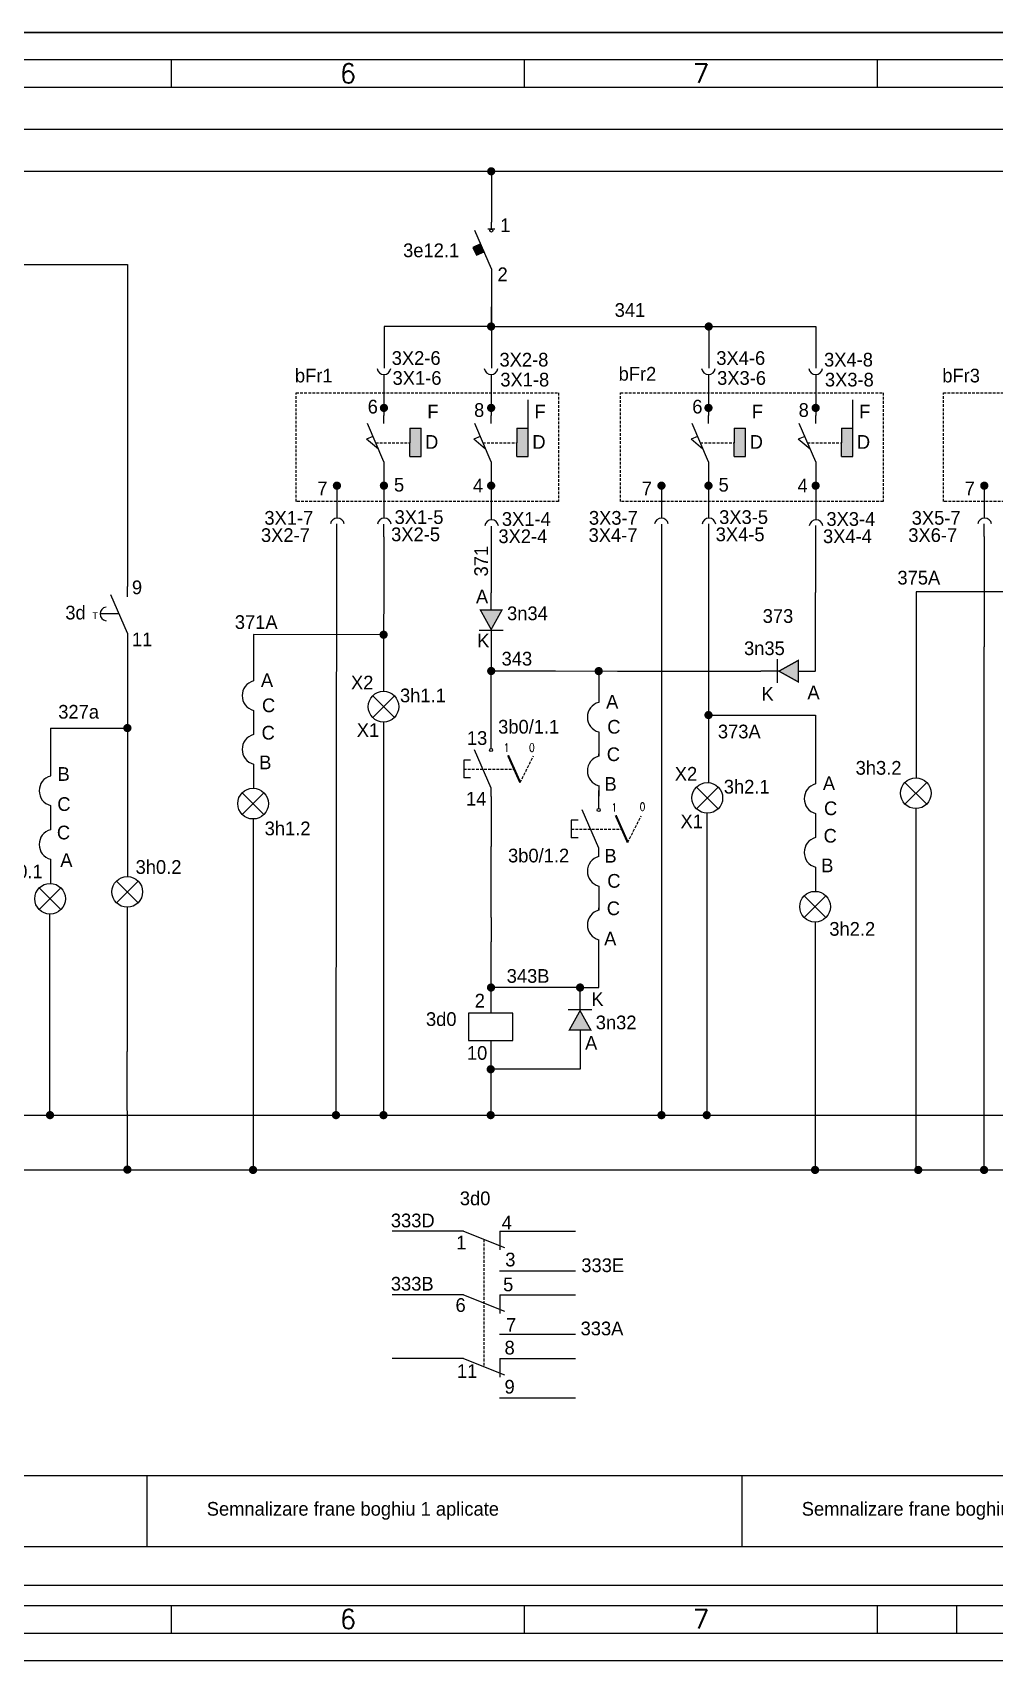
# Model space of a CAD drawing. Header units: millimetres. Extents: x 779 to 5457, y 14 to 905.
# Drawn here: x 2977.9 to 3153.5, y 13.9 to 310.9 of the extents above; entities that cross this region are included whole.
import ezdxf
from ezdxf.enums import TextEntityAlignment as Align

# ---------------------------------------------------------------- set-up
doc = ezdxf.new("R2010")
doc.units = ezdxf.units.MM
doc.linetypes.add('DASHED', pattern=[0.75, 0.5, -0.25])
doc.styles.add('ISO', font='SIMPLEX.shx')
doc.styles.add('ROMANS', font='ROMANS.shx', dxfattribs={"width": 0.8})

# ---------------------------------------------------------------- blocks, each defined once
blk = doc.blocks.new('5A4')
at = {"color": 70}
for p, q in [((-718.85, 287), (-718.85, 292)), ((-654.42, 287), (-654.42, 292)), ((-589.99, 287), (-589.99, 292)), ((-718.85, 5), (-718.85, 10)), ((-654.42, 5), (-654.42, 10)), ((-589.99, 5), (-589.99, 10)), ((-589.99, 5), (-589.99, 10)), ((-575.5, 5), (-575.5, 10))]:
    blk.add_line(p, q, dxfattribs=at)
at = {"color": 240}
for points in [[(0, 0), (0, 297), (-1051, 297), (-1051, 0)], [(-5, 5), (-5, 292), (-1046, 292), (-1046, 5)]]:
    blk.add_lwpolyline(points, close=True, dxfattribs=at)
at = {"color": 70}
blk.add_lwpolyline([(-1041, 287), (-1041, 10), (-10, 10), (-10, 287)], close=True, dxfattribs=at)
at = {"color": 50, "style": 'ISO'}
for s, p in [('6', (-686.63, 289.55)), ('7', (-622.21, 289.55)), ('6', (-686.63, 7.55)), ('7', (-622.21, 7.55))]:
    blk.add_text(s, height=3.5, dxfattribs=at).set_placement(p, align=Align.MIDDLE)

msp = doc.modelspace()

# ---------------------------------------------------------------- hatches: boundary and pattern name
for points in [[(3048.8, 238.75), (3046.73, 238.75), (3046.73, 236.09), (3046.73, 233.58), (3048.8, 233.58)], [(3068.37, 238.75), (3066.3, 238.75), (3066.3, 236.09), (3066.3, 233.58), (3068.37, 233.58)], [(3108.04, 238.75), (3105.97, 238.75), (3105.97, 236.09), (3105.96, 233.58), (3108.04, 233.58)], [(3127.61, 238.75), (3125.54, 238.75), (3125.54, 236.09), (3125.53, 233.58), (3127.61, 233.58)]]:
    msp.add_hatch(color=1).paths.add_polyline_path(points)

# ---------------------------------------------------------------- linework, layer by layer
at = {"color": 240}
msp.add_line((2881.12, 310.94), (3932.12, 310.94), dxfattribs=at)
at = {"color": 1}
for p, q in [((2786.81, 293.34), (3000.47, 293.34)), ((3000.47, 293.34), (3013.79, 293.34)), ((3013.79, 293.34), (3179.79, 293.34)), ((2964.65, 285.63), (3013.79, 285.63)), ((3013.79, 285.63), (3267.26, 285.63)), ((3061.63, 285.63), (3061.63, 276.35)), ((3061.63, 275.1), (3061.63, 276.35)), ((3061.63, 267.85), (3058.63, 274.85)), ((3061, 275.1), (3062.26, 275.1)), ((2846.25, 268.65), (2995.2, 268.65)), ((2995.2, 268.65), (2995.2, 232.05)), ((3061.63, 267.85), (3061.63, 266.35)), ((3061.63, 266.35), (3061.63, 254.46)), ((3061.64, 257.31), (3061.64, 260.88)), ((3061.59, 257.31), (3042.06, 257.31)), ((3042.06, 257.31), (3042.06, 249.73)), ((3061.59, 257.31), (3120.87, 257.31)), ((3101.3, 257.31), (3101.3, 249.73)), ((3120.87, 257.31), (3120.87, 254.46)), ((3061.63, 254.46), (3061.63, 249.73)), ((3120.87, 254.46), (3120.87, 249.73)), ((3042.02, 248.56), (3042.02, 241.1)), ((3061.59, 248.56), (3061.59, 241.1)), ((3101.26, 248.56), (3101.26, 241.1)), ((3120.83, 248.56), (3120.83, 241.1)), ((3068.37, 238.75), (3068.37, 243.93)), ((3127.61, 238.75), (3127.61, 243.93)), ((3042.02, 239.6), (3042.02, 241.1)), ((3061.59, 239.6), (3061.59, 241.1)), ((3101.26, 239.6), (3101.26, 241.1)), ((3120.83, 239.6), (3120.83, 241.1)), ((3042.02, 232.6), (3039.02, 239.6)), ((3046.73, 238.75), (3046.73, 236.09)), ((3046.73, 238.75), (3048.8, 238.75)), ((3048.8, 233.58), (3048.8, 238.75)), ((3061.59, 232.6), (3058.59, 239.6)), ((3066.3, 238.75), (3066.3, 236.09)), ((3066.3, 238.75), (3068.37, 238.75)), ((3068.37, 233.58), (3068.37, 238.75)), ((3101.26, 232.6), (3098.26, 239.6)), ((3105.97, 238.75), (3108.04, 238.75)), ((3105.97, 238.75), (3105.97, 236.09)), ((3108.04, 233.58), (3108.04, 238.75)), ((3120.83, 232.6), (3117.83, 239.6)), ((3125.54, 238.75), (3127.61, 238.75)), ((3125.54, 238.75), (3125.54, 236.09)), ((3127.61, 233.58), (3127.61, 238.75)), ((3040.02, 237.26), (3038.86, 236.76)), ((3041.02, 234.93), (3038.86, 236.76)), ((3046.73, 233.58), (3046.73, 236.09)), ((3059.59, 237.26), (3058.42, 236.76)), ((3060.59, 234.93), (3058.42, 236.76)), ((3066.3, 233.58), (3066.3, 236.09)), ((3099.26, 237.26), (3098.09, 236.76)), ((3100.26, 234.93), (3098.09, 236.76)), ((3105.96, 233.58), (3105.97, 236.09)), ((3118.83, 237.26), (3117.66, 236.76)), ((3119.83, 234.93), (3117.66, 236.76)), ((3125.53, 233.58), (3125.54, 236.09)), ((2995.2, 232.05), (2995.2, 231.18)), ((3042.02, 232.6), (3042.02, 231.1)), ((3046.73, 233.58), (3048.8, 233.58)), ((3061.59, 232.6), (3061.59, 231.1)), ((3066.3, 233.58), (3068.37, 233.58)), ((3101.26, 232.6), (3101.26, 231.1)), ((3105.96, 233.58), (3108.04, 233.58)), ((3120.83, 232.6), (3120.83, 231.1)), ((3125.53, 233.58), (3127.61, 233.58)), ((2995.2, 231.18), (2995.2, 209.88)), ((3042.02, 231.1), (3042.02, 222.35)), ((3061.59, 231.1), (3061.59, 222.05)), ((3101.26, 231.1), (3101.26, 222.35)), ((3120.83, 231.1), (3120.83, 222.05)), ((3033.44, 228.64), (3033.44, 222.37)), ((3092.68, 228.64), (3092.68, 222.37)), ((3151.6, 228.64), (3151.6, 222.37)), ((3033.28, 113.43), (3033.44, 221.28)), ((3033.44, 218.97), (3033.44, 220.34)), ((3042.02, 220.32), (3042.02, 221.26)), ((3042.02, 218.95), (3042.02, 220.32)), ((3061.6, 220.91), (3061.6, 217.4)), ((3092.68, 221.24), (3092.68, 113.43)), ((3101.26, 221.31), (3101.26, 174.09)), ((3120.81, 221), (3120.81, 217.5)), ((3151.6, 220.34), (3151.6, 221.28)), ((3151.6, 218.97), (3151.6, 220.34)), ((3042.02, 218.95), (3041.97, 190.75)), ((3061.6, 217.4), (3061.6, 208.72)), ((3120.81, 217.5), (3120.81, 208.81)), ((3151.6, 218.97), (3151.57, 198.87)), ((2995.2, 207.96), (2995.2, 209.88)), ((3061.6, 205.62), (3061.6, 208.72)), ((3120.8, 194.46), (3120.81, 208.81)), ((3139.18, 208.92), (3139.18, 194.19)), ((3160.16, 208.91), (3139.18, 208.92)), ((2993.7, 204.88), (2990.2, 204.88)), ((2995.2, 201.38), (2995.2, 182.41)), ((3018.21, 201.12), (3018.21, 192.65)), ((3041.97, 201.08), (3018.21, 201.12)), ((3061.6, 201.94), (3061.6, 198.72)), ((3061.6, 198.72), (3061.6, 194.46)), ((3151.57, 103.43), (3151.57, 198.87)), ((3061.58, 180.31), (3061.58, 194.09)), ((3061.6, 194.46), (3073.32, 194.46)), ((3073.32, 194.46), (3084.66, 194.43)), ((3081.22, 194.44), (3081.22, 188.73)), ((3084.66, 194.43), (3110.79, 194.43)), ((3114.02, 194.43), (3110.79, 194.43)), ((3117.69, 194.43), (3120.8, 194.43)), ((3120.8, 194.46), (3120.8, 194.46)), ((3139.18, 194.19), (3139.18, 174.96)), ((3018.21, 187.26), (3018.21, 182.86)), ((3043.93, 189.93), (3039.97, 185.97)), ((3043.93, 185.97), (3039.97, 189.93)), ((3041.95, 185.15), (3041.94, 182.95)), ((3101.26, 186.42), (3120.78, 186.42)), ((3120.78, 186.42), (3120.78, 173.85)), ((2981.16, 184.05), (2981.16, 175.31)), ((2981.16, 184.05), (2995.2, 184.05)), ((2995.2, 182.41), (2995.2, 156.96)), ((3041.94, 182.95), (3041.94, 113.43)), ((3081.22, 183.34), (3081.22, 178.93)), ((3061.58, 173.06), (3058.58, 180.06)), ((3081.22, 178.93), (3081.22, 179.33)), ((3018.21, 177.47), (3018.21, 173.06)), ((3056.58, 178.17), (3056.58, 174.95)), ((3057.83, 178.17), (3056.58, 178.17)), ((3057.83, 174.95), (3056.58, 174.95)), ((3061.58, 171.56), (3061.58, 173.06)), ((3081.22, 173.54), (3081.22, 171.63)), ((3081.22, 173.54), (3081.22, 173.54)), ((3081.22, 169.36), (3081.22, 172.64)), ((3103.03, 169.31), (3099.07, 173.28)), ((3103.03, 173.27), (3099.07, 169.32)), ((3141.09, 174.14), (3137.13, 170.18)), ((3141.09, 170.18), (3137.13, 174.14)), ((2981.16, 169.92), (2981.16, 165.51)), ((3020.12, 168.27), (3016.16, 172.24)), ((3020.12, 172.23), (3016.16, 168.28)), ((3061.58, 171.56), (3061.58, 162.46)), ((3139.1, 169.36), (3139.1, 167.16)), ((3018.14, 167.46), (3018.14, 103.43)), ((3076.22, 167.23), (3076.22, 164)), ((3077.47, 167.23), (3076.22, 167.23)), ((3081.22, 162.11), (3078.22, 169.11)), ((3100.94, 168.5), (3100.94, 113.43)), ((3120.78, 168.47), (3120.78, 164.06)), ((3139.1, 167.16), (3139.1, 103.43)), ((3077.47, 164), (3076.22, 164)), ((3061.58, 149.46), (3061.58, 162.46)), ((3081.22, 160.61), (3081.22, 162.11)), ((2981.16, 160.12), (2981.16, 155.71)), ((3120.78, 158.67), (3120.78, 154.26)), ((2983.07, 154.89), (2979.1, 150.93)), ((2983.06, 150.93), (2979.11, 154.89)), ((2997.16, 152.18), (2993.2, 156.14)), ((2997.16, 156.14), (2993.2, 152.18)), ((3081.22, 155.23), (3081.22, 150.82)), ((3122.7, 153.44), (3118.73, 149.48)), ((3122.69, 149.48), (3118.74, 153.44)), ((2981.01, 150.11), (2981.01, 113.43)), ((2995.18, 151.36), (2995.17, 149.16)), ((2995.17, 149.16), (2995.17, 125.02)), ((3061.58, 149.46), (3061.58, 145.05)), ((3081.22, 150.82), (3081.22, 151.23)), ((3120.71, 148.66), (3120.71, 103.43)), ((3061.58, 132.05), (3061.58, 145.05)), ((3081.23, 136.71), (3081.22, 145.43)), ((3077.82, 136.71), (3061.58, 136.71)), ((3077.82, 132.58), (3077.82, 136.71)), ((3077.82, 136.71), (3081.23, 136.71)), ((3077.82, 128.91), (3077.82, 121.8)), ((2995.2, 103.43), (2995.17, 125.02)), ((3061.52, 127.05), (3061.52, 113.43)), ((3077.82, 121.8), (3061.52, 121.8)), ((2768.15, 113.43), (3013.79, 113.43)), ((3013.79, 113.43), (3049.64, 113.43)), ((3049.64, 113.43), (3102.12, 113.43)), ((3102.12, 113.43), (3281.15, 113.43)), ((2880.22, 103.43), (3013.79, 103.43)), ((3013.79, 103.43), (3109.24, 103.43)), ((3109.24, 103.43), (3281.97, 103.43)), ((3055.03, 92.25), (3043.55, 92.25)), ((3056.53, 92.25), (3055.03, 92.25)), ((3056.53, 92.25), (3064.03, 89.25)), ((3063.19, 92.25), (3065.03, 92.25)), ((3065.03, 92.25), (3077.01, 92.25)), ((3063.13, 85.05), (3077.01, 85.05)), ((3055.03, 80.64), (3043.55, 80.64)), ((3056.53, 80.64), (3055.03, 80.64)), ((3056.53, 80.64), (3064.03, 77.64)), ((3063.19, 80.64), (3065.03, 80.64)), ((3065.03, 80.64), (3077.01, 80.64)), ((3063.13, 73.44), (3077.01, 73.44)), ((3055.03, 69.04), (3043.55, 69.04)), ((3056.53, 69.04), (3055.03, 69.04)), ((3056.53, 69.04), (3064.03, 66.04)), ((3063.19, 69.04), (3065.03, 69.04)), ((3065.03, 69.04), (3077.01, 69.04)), ((3063.13, 61.83), (3077.01, 61.83)), ((2737.6, 47.7), (3357.28, 47.7)), ((2998.78, 47.7), (2998.78, 34.7)), ((3107.38, 47.7), (3107.38, 34.7)), ((2737.6, 34.7), (3307.51, 34.7)), ((2737.6, 27.7), (3357.28, 27.7))]:
    msp.add_line(p, q, dxfattribs=at)
at = {"color": 1, "linetype": 'DASHED'}
for p, q in [((3040.52, 236.1), (3046.69, 236.09)), ((3060.09, 236.1), (3066.26, 236.09)), ((3099.76, 236.1), (3105.93, 236.09)), ((3119.33, 236.1), (3125.5, 236.09)), ((3066.89, 174.13), (3069.33, 178.96)), ((3056.58, 176.56), (3065.8, 176.57)), ((3086.53, 163.18), (3088.97, 168.02)), ((3076.22, 165.61), (3085.44, 165.62)), ((3060.28, 90.75), (3060.28, 67.54))]:
    msp.add_line(p, q, dxfattribs=at)
at = {"color": 1, "const_width": 0.75}
for points in [[(3061.23, 285.63, 1), (3061.98, 285.63, 1)], [(3061.21, 257.31, 1), (3061.96, 257.31, 1)], [(3100.93, 257.31, 1), (3101.68, 257.31, 1)], [(3041.65, 242.46, 1), (3042.4, 242.46, 1)], [(3061.22, 242.46, 1), (3061.97, 242.46, 1)], [(3100.89, 242.46, 1), (3101.64, 242.46, 1)], [(3120.45, 242.46, 1), (3121.2, 242.46, 1)], [(3033.07, 228.27, 1), (3033.82, 228.27, 1)], [(3041.65, 228.27, 1), (3042.4, 228.27, 1)], [(3061.22, 228.27, 1), (3061.97, 228.27, 1)], [(3092.31, 228.27, 1), (3093.06, 228.27, 1)], [(3100.89, 228.27, 1), (3101.64, 228.27, 1)], [(3120.45, 228.27, 1), (3121.2, 228.27, 1)], [(3151.23, 228.27, 1), (3151.98, 228.27, 1)], [(3041.59, 201.08, 1), (3042.34, 201.08, 1)], [(3061.23, 194.46, 1), (3061.98, 194.46, 1)], [(3080.85, 194.44, 1), (3081.6, 194.44, 1)], [(3100.89, 186.42, 1), (3101.64, 186.42, 1)], [(2994.83, 184.05, 1), (2995.58, 184.05, 1)], [(3061.2, 136.71, 1), (3061.95, 136.71, 1)], [(3077.45, 136.71, 1), (3078.2, 136.71, 1)], [(3061.14, 121.8, 1), (3061.89, 121.8, 1)], [(2980.7, 113.43, 1), (2981.45, 113.43, 1)], [(3032.9, 113.43, 1), (3033.65, 113.43, 1)], [(3041.57, 113.43, 1), (3042.32, 113.43, 1)], [(3061.14, 113.43, 1), (3061.89, 113.43, 1)], [(3092.31, 113.43, 1), (3093.06, 113.43, 1)], [(3100.57, 113.43, 1), (3101.32, 113.43, 1)], [(2994.83, 103.49, 1), (2995.58, 103.49, 1)], [(3017.76, 103.43, 1), (3018.51, 103.43, 1)], [(3120.34, 103.43, 1), (3121.09, 103.43, 1)], [(3139.17, 103.43, 1), (3139.92, 103.43, 1)], [(3151.19, 103.43, 1), (3151.94, 103.43, 1)]]:
    msp.add_lwpolyline(points, format="xyb", close=True, dxfattribs=at)
at = {"color": 1, "flags": 128}
for points in [[(3060.32, 270.96), (3059.68, 272.37), (3058.27, 271.74), (3058.9, 270.32)], [(3065.57, 127.05), (3065.57, 132.05), (3057.47, 132.05), (3057.47, 127.05)]]:
    msp.add_lwpolyline(points, close=True, dxfattribs=at)
at = {"color": 3, "linetype": 'DASHED'}
for points in [[(3025.98, 245.23), (3073.9, 245.23), (3073.9, 225.38), (3025.98, 225.38)], [(3085.22, 245.23), (3133.14, 245.23), (3133.14, 225.38), (3085.22, 225.38)], [(3144.14, 245.23), (3192.06, 245.23), (3192.06, 225.38), (3144.14, 225.38)]]:
    msp.add_lwpolyline(points, close=True, dxfattribs=at)
at = {"color": 1, "flags": 128}
for points in [[(2995.2, 201.38), (2992.2, 208.38)], [(3063.76, 201.82), (3059.43, 201.82)], [(3113.89, 192.27), (3113.89, 196.6)], [(3075.66, 132.71), (3079.99, 132.71)], [(3063.19, 92.25), (3063.19, 88.84)], [(3063.19, 80.64), (3063.19, 77.23)], [(3063.19, 69.04), (3063.19, 65.62)]]:
    msp.add_lwpolyline(points, dxfattribs=at)
at = {"color": 1, "const_width": 0.24, "flags": 128}
for points in [[(3061.6, 202.04), (3063.56, 205.57), (3059.64, 205.57)], [(3114.12, 194.43), (3117.65, 192.47), (3117.65, 196.39)], [(3077.82, 132.48), (3075.86, 128.95), (3079.79, 128.95)]]:
    msp.add_lwpolyline(points, close=True, dxfattribs=at)
at = {"color": 1, "const_width": 0.4, "flags": 128}
for points in [[(3066.89, 174.13), (3064.68, 179.07)], [(3086.53, 163.18), (3084.33, 168.13)]]:
    msp.add_lwpolyline(points, dxfattribs=at)
at = {"color": 1}
for centre, radius in [((3061.63, 274.82), 0.273), ((3041.95, 187.95), 2.8), ((3061.58, 180.04), 0.273), ((3018.14, 170.26), 2.8), ((3101.05, 171.3), 2.8), ((3139.11, 172.16), 2.8), ((3081.22, 169.09), 0.273), ((2981.09, 152.91), 2.8), ((2995.18, 154.16), 2.8), ((3120.71, 151.46), 2.8)]:
    msp.add_circle(centre, radius, dxfattribs=at)
for centre, radius, start, end in [((3042.02, 249.82), 1.26, 187.8584, 352.1416), ((3061.59, 249.82), 1.26, 187.8584, 352.1416), ((3101.26, 249.82), 1.26, 187.8584, 352.1416), ((3120.83, 249.82), 1.26, 187.8584, 352.1416), ((3033.52, 221.11), 1.26, 7.8584, 172.1416), ((3042.1, 221.09), 1.26, 7.8584, 172.1416), ((3061.67, 220.79), 1.26, 7.8584, 172.1416), ((3092.68, 221.11), 1.26, 7.8584, 172.1416), ((3101.34, 221.09), 1.26, 7.8584, 172.1416), ((3120.91, 220.79), 1.26, 7.8584, 172.1416), ((3151.68, 221.11), 1.26, 7.8584, 172.1416), ((2991.47, 204.88), 1.26, 97.8584, 262.1416), ((3018.94, 189.96), 2.79, 105.2379, 254.7552), ((3081.96, 186.03), 2.79, 105.2379, 254.7552), ((3018.94, 180.16), 2.79, 105.2379, 254.7552), ((3081.96, 176.23), 2.79, 105.2379, 254.7552), ((2981.89, 172.61), 2.79, 105.2379, 254.7552), ((3121.52, 171.16), 2.79, 105.2379, 254.7552), ((2981.89, 162.81), 2.79, 105.2379, 254.7552), ((3121.52, 161.36), 2.79, 105.2379, 254.7552), ((3081.96, 157.92), 2.79, 105.2379, 254.7552), ((3081.96, 148.12), 2.79, 105.2379, 254.7552)]:
    msp.add_arc(centre, radius, start, end, dxfattribs=at)
for points in [[(3058.9, 270.32), (3058.27, 271.74), (3060.32, 270.96), (3059.68, 272.37)], [(3061.61, 202.04), (3059.68, 205.56), (3063.51, 205.58)], [(3114.11, 194.42), (3117.63, 196.35), (3117.65, 192.52)], [(3077.81, 132.49), (3079.74, 128.97), (3075.91, 128.95)]]:
    msp.add_solid(points, dxfattribs=at)

# ---------------------------------------------------------------- block references
msp.add_blockref('5A4', (3722.1, 13.94), dxfattribs=at)

# ---------------------------------------------------------------- texts
for s, height, p in [('1', 2.5, (3063.25, 274.54)), ('3e12.1', 2.5, (3045.53, 269.96)), ('2', 2.5, (3062.76, 265.58)), ('341', 2.5, (3084.14, 259.07)), ('3X2-6', 2.5, (3043.45, 250.31)), ('3X2-8', 2.5, (3063.12, 250.01)), ('3X4-6', 2.5, (3102.69, 250.31)), ('3X4-8', 2.5, (3122.36, 250.01)), ('bFr1', 2.5, (3025.78, 247.11)), ('bFr2', 2.5, (3084.86, 247.43)), ('bFr3', 2.5, (3143.94, 247.11)), ('3X1-6', 2.5, (3043.6, 246.67)), ('3X1-8', 2.5, (3063.27, 246.37)), ('3X3-6', 2.5, (3102.84, 246.67)), ('3X3-8', 2.5, (3122.51, 246.37)), ('6', 2.5, (3039.06, 241.44)), ('6', 2.5, (3098.3, 241.44)), ('F', 2.5, (3049.94, 240.54)), ('8', 2.5, (3058.48, 240.82)), ('F', 2.5, (3069.51, 240.54)), ('F', 2.5, (3109.18, 240.54)), ('8', 2.5, (3117.72, 240.82)), ('F', 2.5, (3128.75, 240.54)), ('D', 2.5, (3049.54, 235)), ('D', 2.5, (3069.11, 235)), ('D', 2.5, (3108.78, 235)), ('D', 2.5, (3128.35, 235)), ('7', 2.5, (3029.86, 226.53)), ('5', 2.5, (3043.86, 227.19)), ('4', 2.5, (3058.27, 227.03)), ('7', 2.5, (3089.1, 226.53)), ('5', 2.5, (3103.1, 227.19)), ('4', 2.5, (3117.51, 227.03)), ('7', 2.5, (3148.02, 226.53)), ('3X1-7', 2.5, (3020.21, 221.15)), ('3X1-5', 2.5, (3043.97, 221.29)), ('3X1-4', 2.5, (3063.55, 220.94)), ('3X3-7', 2.5, (3079.44, 221.15)), ('3X3-5', 2.5, (3103.21, 221.29)), ('3X3-4', 2.5, (3122.79, 220.94)), ('3X5-7', 2.5, (3138.36, 221.15)), ('3X2-7', 2.5, (3019.58, 218)), ('3X2-5', 2.5, (3043.34, 218.14)), ('3X2-4', 2.5, (3062.92, 217.79)), ('3X4-7', 2.5, (3079.38, 218)), ('3X4-5', 2.5, (3102.58, 218.14)), ('3X4-4', 2.5, (3122.16, 217.79)), ('3X6-7', 2.5, (3137.73, 218)), ('9', 2.5, (2996.03, 208.47)), ('375A', 2.5, (3135.75, 210.24)), ('A', 2.5, (3058.82, 206.79)), ('3d', 2.5, (2983.87, 203.86)), ('T', 1.25, (2988.82, 203.93)), ('3n34', 2.5, (3064.5, 203.73)), ('373', 2.5, (3111.16, 203.24)), ('371A', 2.5, (3014.81, 202.13)), ('11', 2.5, (2996.03, 198.98)), ('K', 2.5, (3059.06, 198.75)), ('3n35', 2.5, (3107.75, 197.36)), ('343', 2.5, (3063.5, 195.46)), ('A', 2.5, (3019.57, 191.53)), ('X2', 2.5, (3036.01, 191.1)), ('3h1.1', 2.5, (3044.96, 188.75)), ('A', 2.5, (3082.58, 187.6)), ('K', 2.5, (3110.94, 189.03)), ('A', 2.5, (3119.32, 189.3)), ('327a', 2.5, (2982.58, 185.77)), ('C', 2.5, (3019.77, 186.95)), ('C', 2.5, (3019.69, 181.95)), ('X1', 2.5, (3037.07, 182.43)), ('3b0/1.1', 2.5, (3062.87, 183.04)), ('C', 2.5, (3082.79, 183.03)), ('373A', 2.5, (3102.98, 182.17)), ('13', 2.5, (3057.17, 180.98)), ('B', 2.5, (3019.26, 176.53)), ('C', 2.5, (3082.7, 178.02)), ('B', 2.5, (2982.46, 174.42)), ('X2', 2.5, (3095.11, 174.45)), ('3h3.2', 2.5, (3128.12, 175.54)), ('14', 2.5, (3057, 169.9)), ('B', 2.5, (3082.28, 172.61)), ('3h2.1', 2.5, (3104.06, 172.1)), ('A', 2.5, (3122.14, 172.73)), ('C', 2.5, (2982.41, 168.93)), ('C', 2.5, (3122.35, 168.16)), ('3h1.2', 2.5, (3020.26, 164.49)), ('X1', 2.5, (3096.16, 165.77)), ('C', 2.5, (2982.33, 163.74)), ('C', 2.5, (3122.27, 163.15)), ('A', 2.5, (2982.95, 158.71)), ('3b0/1.2', 2.5, (3064.68, 159.54)), ('B', 2.5, (3082.27, 159.5)), ('3h0.1', 2.5, (2971.37, 156.64)), ('3h0.2', 2.5, (2996.7, 157.45)), ('C', 2.5, (3082.79, 154.92)), ('B', 2.5, (3121.84, 157.74)), ('C', 2.5, (3082.7, 149.91)), ('3h2.2', 2.5, (3123.32, 146.16)), ('A', 2.5, (3082.22, 144.39)), ('343B', 2.5, (3064.43, 137.57)), ('2', 2.5, (3058.6, 133.06)), ('K', 2.5, (3079.88, 133.35)), ('3d0', 2.5, (3049.7, 129.7)), ('3n32', 2.5, (3080.69, 129.09)), ('A', 2.5, (3078.74, 125.36)), ('10', 2.5, (3057.17, 123.52)), ('3d0', 2.5, (3055.88, 97)), ('Semnalizare frane boghiu 1 aplicate', 2.5, (3009.69, 40.35)), ('Semnalizare frane boghiu 4 aplicate', 2.5, (3118.29, 40.35))]:
    msp.add_text(s, height=height, dxfattribs=at).set_placement(p)
msp.add_text('371', height=2.5, rotation=90, dxfattribs=at).set_placement((3061.02, 211.71))
at = {"color": 1, "linetype": 'DASHED'}
for s, p in [('333D', (3043.29, 92.96)), ('4', (3063.52, 92.57)), ('1', (3055.22, 88.94)), ('3', (3064.17, 85.83)), ('333E', (3078.05, 84.79)), ('333B', (3043.29, 81.42)), ('5', (3063.78, 81.29)), ('6', (3055.09, 77.53)), ('7', (3064.3, 73.91)), ('333A', (3077.92, 73.26)), ('8', (3064.04, 69.76)), ('11', (3055.35, 65.48)), ('9', (3064.04, 62.63))]:
    msp.add_text(s, height=2.5, dxfattribs=at).set_placement(p)
at = {"color": 1, "style": 'ROMANS', "width": 0.8}
for tag, p, s in [('1', (3063.9, 179.74), 'M'), ('0', (3068.53, 179.74), 'F'), ('1', (3083.55, 168.8), 'M'), ('0', (3088.71, 168.94), 'F')]:
    msp.add_attdef(tag, p, s, height=1.5, dxfattribs=at)

doc.saveas('drawing.dxf')
